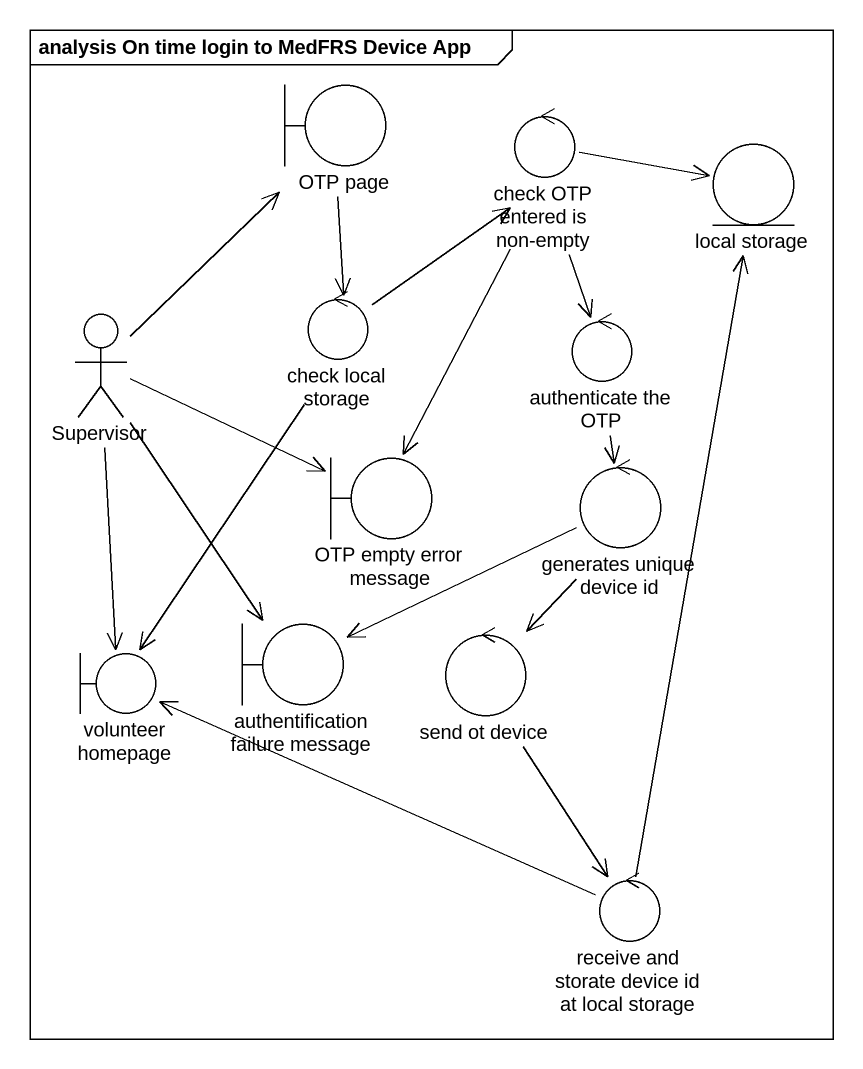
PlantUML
@startuml
mainframe analysis On time login to MedFRS Device App
boundary "OTP page" as OTP_page
control "check OTP entered is non-empty" as check_OTP_entered_is_non
entity "local storage" as local_storage
actor Supervisor
control "check local storage" as check_local_storage
control "authenticate the OTP" as authenticate_the_OTP
boundary "OTP empty error message" as OTP_empty_error_message
control "generates unique device id" as generates_unique_device_id
boundary "volunteer homepage" as volunteer_homepage
boundary "authentification failure message" as authentification_failure
control "send ot device" as send_ot_device
control "receive and storate device id at local storage" as receive_and_storate_device
OTP_page --> check_local_storage
check_OTP_entered_is_non -right-> local_storage
check_OTP_entered_is_non --> authenticate_the_OTP
check_OTP_entered_is_non --> OTP_empty_error_message
Supervisor -up-> OTP_page
Supervisor -right-> OTP_empty_error_message
Supervisor --> volunteer_homepage
Supervisor --> authentification_failure
check_local_storage -up-> check_OTP_entered_is_non
check_local_storage --> volunteer_homepage
authenticate_the_OTP --> generates_unique_device_id
generates_unique_device_id -left-> authentification_failure
generates_unique_device_id --> send_ot_device
send_ot_device --> receive_and_storate_device
receive_and_storate_device -up-> local_storage
receive_and_storate_device -left-> volunteer_homepage
@enduml
